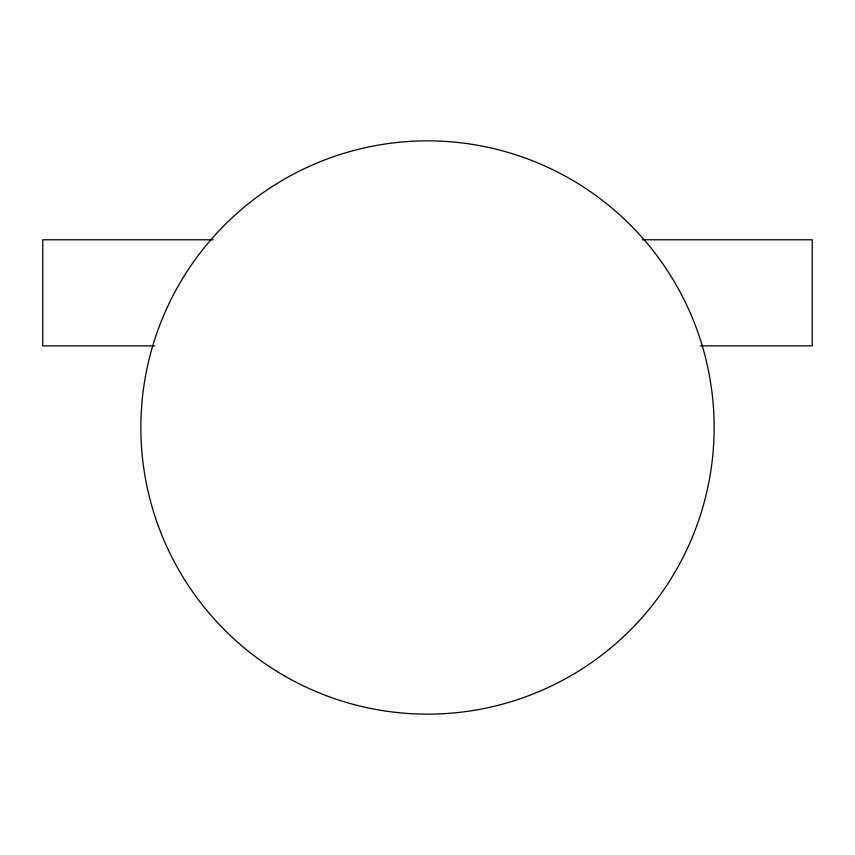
<?xml version="1.0" encoding="UTF-8"?>
<svg xmlns="http://www.w3.org/2000/svg" width="855" height="855" viewBox="0 0 855 855"><rect width="100%" height="100%" fill="white"/><g stroke="black" fill="none" stroke-linecap="round" stroke-linejoin="round"><path stroke-width="1.28" d="M213.119 239.785L42.75 239.785L42.75 345.89L154.883 345.89M642.191 239.785L812.25 239.785L812.25 345.89L700.384 345.89M284.181 675.739A286.639 286.639 0 0 0 714.139 427.5A286.639 286.639 0 0 0 284.181 179.261A286.639 286.639 0 0 0 284.181 675.739"/></g></svg>
